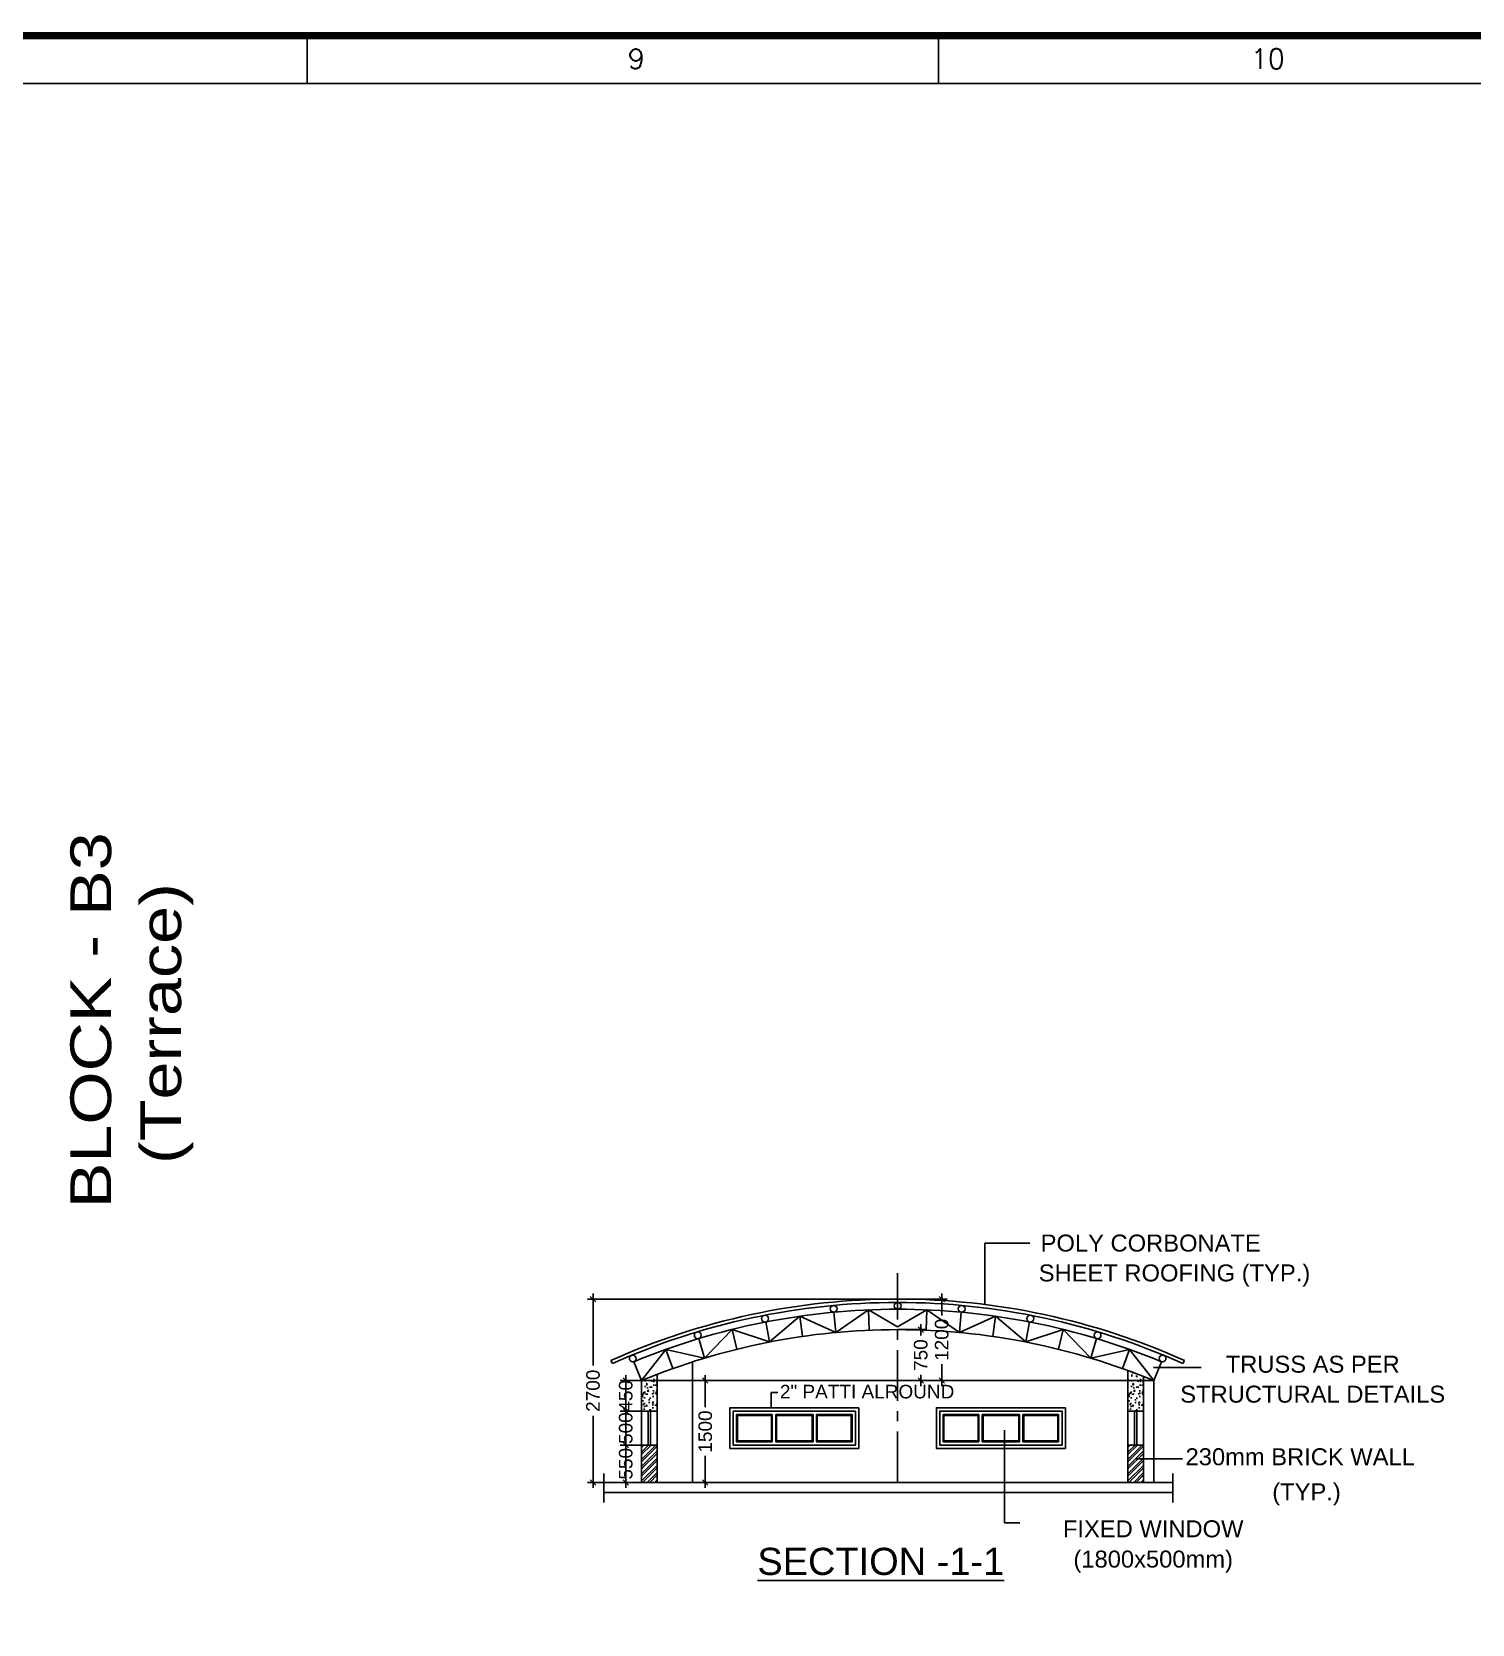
# Model space of a CAD drawing. Extents: x 7897917 to 8423973, y -6487334 to -6173396.
# Drawn here: x 8341387 to 8383791, y -6380420 to -6333533 of the extents above; entities that cross this region are included whole.
import ezdxf
from ezdxf.enums import TextEntityAlignment as Align

# ---------------------------------------------------------------- set-up
doc = ezdxf.new("R2010")
doc.units = 0
doc.header["$LTSCALE"] = 600
doc.header["$MEASUREMENT"] = 0
doc.header["$PDMODE"] = 35
doc.linetypes.add('CENTER', pattern=[2, 1.25, -0.25, 0.25, -0.25])
doc.layers.get('0').update_dxf_attribs({"linetype": 'CONTINUOUS'})
doc.layers.get('Defpoints').update_dxf_attribs({"linetype": 'CONTINUOUS'})
for name, color, linetype in [('BLOCKS-PROP', 2, 'CONTINUOUS'), ('DIM', 8, 'CONTINUOUS'), ('HATCH', 8, 'CONTINUOUS'), ('TEXT', 6, 'CONTINUOUS'), ('TITLE', 7, 'CONTINUOUS'), ('Walls', 7, 'CONTINUOUS'), ('Window', 4, 'CONTINUOUS')]:
    doc.layers.add(name, color=color, linetype=linetype)
doc.styles.add('AR', font='arial.ttf')
doc.styles.add('ari', font='arial.ttf')
doc.styles.add('ARIAL', font='arial.ttf')
doc.styles.add('ROMANS', font='romans.shx')
doc.dimstyles.new('int. dim', dxfattribs={"dimtxt": 450, "dimasz": 80, "dimexe": 80, "dimexo": 0, "dimgap": 70, "dimtad": 0, "dimdec": 0, "dimzin": 12, "dimdsep": 46, "dimtxsty": 'ari', "dimblk": 'OBLIQUE', "dimcen": 2, "dimdle": 80, "dimclrd": 256, "dimclre": 256, "dimclrt": 6, "dimadec": 0, "dimazin": 0, "dimtfac": 1, "dimtdec": 0, "dimtix": 1, "dimtmove": 2, "dimatfit": 3, "dimfxl": 1, "dimtolj": 1, "dimtzin": 0, "dimlwd": -1, "dimlwe": -1, "dimarcsym": 0})

# ---------------------------------------------------------------- blocks, each defined once
blk = doc.blocks.new('A$C66962185')
at = {"layer": 'TITLE', "color": 7}
for p, q in [((241.9489882109702, -140930.6600881589), (241.9489882109702, -140928.3645569619)), ((272.211741158233, -140930.6600881589), (272.211741158233, -140928.3645569619))]:
    blk.add_line(p, q, dxfattribs=at)
at = {"layer": 'TITLE'}
blk.add_line((2.142495829925183, -140930.6600881589), (360.7044688029871, -140930.6600881589), dxfattribs=at)
at = {"layer": 'TITLE', "color": 7, "const_width": 0.3550222037433294}
blk.add_lwpolyline([(363, -140928.3645569619), (363, -141178.3291139239), (0, -141178.3291139239), (0, -140928.3645569619)], close=True, dxfattribs=at)
at = {"layer": 'TITLE', "color": 7, "style": 'ROMANS'}
for s, p in [('9', (257.7256317626059, -140929.4778363977)), ('10', (287.9883847098687, -140929.4778363977))]:
    blk.add_text(s, height=0.9515322989103907, dxfattribs=at).set_placement(p, align=Align.MIDDLE)
blk = doc.blocks.new('_Oblique')
at = {"color": 0, "linetype": 'ByBlock', "lineweight": -2}
blk.add_line((-0.5, -0.5), (0.5, 0.5), dxfattribs=at)
blk = doc.blocks.new('*D2781')
at = {"layer": 'Defpoints', "color": 0, "transparency": 16777216}
for p in [(7299.944036737088, 28021.58048155998), (7532.205098131675, 28021.58048155998), (7532.205098133538, 27471.58048156092)]:
    blk.add_point(p, dxfattribs=at)
at = {"layer": 'DIM', "transparency": 16777216}
for p, q in [((7532.205098131675, 28021.58048155998), (7219.944036737088, 28021.58048155998)), ((7299.944036737088, 28021.58048155998), (7299.944036737088, 28101.58048155998)), ((7299.944036737088, 27471.58048156092), (7299.944036737088, 28021.58048155998)), ((7532.205098133538, 27471.58048156092), (7219.944036737088, 27471.58048156092)), ((7299.944036737088, 27471.58048156092), (7299.944036737088, 27391.58048156092))]:
    blk.add_line(p, q, dxfattribs=at)
at = {"layer": 'DIM', "transparency": 16777216, "xscale": 80, "yscale": 80, "zscale": 80}
for p, rotation in [((7299.944036737088, 28021.58048155998), 270), ((7299.944036737088, 27471.58048156092), 90)]:
    blk.add_blockref('_Oblique', p, dxfattribs=dict(at, rotation=rotation))
at = {"layer": 'DIM', "color": 6, "transparency": 16777216, "insert": (7299.944036737094, 27746.58048156044), "char_height": 200, "attachment_point": 5, "rotation": 90, "style": 'ari'}
blk.add_mtext('\\A1;550', dxfattribs=at)
blk = doc.blocks.new('*D2782')
at = {"layer": 'Defpoints', "color": 0, "transparency": 16777216}
for p in [(7299.944036737088, 28521.58048156185), (7532.205098133538, 28521.58048156185), (7532.205098131675, 28021.58048155998)]:
    blk.add_point(p, dxfattribs=at)
at = {"layer": 'DIM', "transparency": 16777216}
for p, q in [((7299.944036737088, 28521.58048156185), (7299.944036737088, 28601.58048156185)), ((7532.205098133538, 28521.58048156185), (7219.944036737088, 28521.58048156185)), ((7299.944036737088, 28021.58048155998), (7299.944036737088, 28521.58048156185)), ((7532.205098131675, 28021.58048155998), (7219.944036737088, 28021.58048155998)), ((7299.944036737088, 28021.58048155998), (7299.944036737088, 27941.58048155998))]:
    blk.add_line(p, q, dxfattribs=at)
at = {"layer": 'DIM', "transparency": 16777216, "xscale": 80, "yscale": 80, "zscale": 80}
for p, rotation in [((7299.944036737088, 28521.58048156185), 270), ((7299.944036737088, 28021.58048155998), 90)]:
    blk.add_blockref('_Oblique', p, dxfattribs=dict(at, rotation=rotation))
at = {"layer": 'DIM', "color": 6, "transparency": 16777216, "insert": (7299.944036737094, 28271.58048156091), "char_height": 200, "attachment_point": 5, "rotation": 90, "style": 'ari'}
blk.add_mtext('\\A1;500', dxfattribs=at)
blk = doc.blocks.new('*D2783')
at = {"layer": 'Defpoints', "color": 0, "transparency": 16777216}
for p in [(7299.944036737088, 28971.58048155719), (7532.205098133538, 28971.58048155719), (7532.205098133538, 28521.58048156185)]:
    blk.add_point(p, dxfattribs=at)
at = {"layer": 'DIM', "transparency": 16777216}
for p, q in [((7532.205098133538, 28971.58048155719), (7219.944036737088, 28971.58048155719)), ((7299.944036737088, 28971.58048155719), (7299.944036737088, 29051.58048155719)), ((7299.944036737088, 28521.58048156185), (7299.944036737088, 28971.58048155719)), ((7532.205098133538, 28521.58048156185), (7219.944036737088, 28521.58048156185)), ((7299.944036737088, 28521.58048156185), (7299.944036737088, 28441.58048156185))]:
    blk.add_line(p, q, dxfattribs=at)
at = {"layer": 'DIM', "transparency": 16777216, "xscale": 80, "yscale": 80, "zscale": 80}
for p, rotation in [((7299.944036737088, 28971.58048155719), 270), ((7299.944036737088, 28521.58048156185), 90)]:
    blk.add_blockref('_Oblique', p, dxfattribs=dict(at, rotation=rotation))
at = {"layer": 'DIM', "color": 6, "transparency": 16777216, "insert": (7299.944036737094, 28746.58048155951), "char_height": 200, "attachment_point": 5, "rotation": 90, "style": 'ari'}
blk.add_mtext('\\A1;450', dxfattribs=at)
blk = doc.blocks.new('*D2784')
at = {"layer": 'Defpoints', "color": 0, "transparency": 16777216}
for p in [(11302.29329432734, 29721.86707618368, 4.802111712852529), (11642.15865309723, 29721.86707618368), (11302.29329433106, 28971.58048155719, 2.401055856425046)]:
    blk.add_point(p, dxfattribs=at)
at = {"layer": 'DIM', "transparency": 16777216}
for p, q in [((11642.15865309723, 29801.86707618368), (11642.15865309723, 29636.5054978336)), ((11302.29329432734, 29721.86707618368), (11722.15865309723, 29721.86707618368)), ((11302.29329433106, 28971.58048155719), (11722.15865309723, 28971.58048155719)), ((11642.15865309723, 28891.58048155719), (11642.15865309723, 29056.94205990727))]:
    blk.add_line(p, q, dxfattribs=at)
at = {"layer": 'DIM', "transparency": 16777216, "xscale": 80, "yscale": 80, "zscale": 80}
for p, rotation in [((11642.15865309723, 29721.86707618368), 90), ((11642.15865309723, 28971.58048155719), 270)]:
    blk.add_blockref('_Oblique', p, dxfattribs=dict(at, rotation=rotation))
at = {"layer": 'DIM', "color": 6, "transparency": 16777216, "insert": (11642.15865309724, 29346.72377887043), "char_height": 200, "attachment_point": 5, "rotation": 90, "style": 'ari'}
blk.add_mtext('\\A1;750', dxfattribs=at)
blk = doc.blocks.new('*D2785')
at = {"layer": 'Defpoints', "color": 0, "transparency": 16777216}
for p in [(11302.29329433106, 30171.86707618368, 4.802111712852529), (11951.05851199292, 30171.86707618368), (11302.29329433106, 28971.58048155998, 2.401055856426865)]:
    blk.add_point(p, dxfattribs=at)
at = {"layer": 'DIM', "transparency": 16777216}
for p, q in [((11951.05851199292, 30251.86707618368), (11951.05851199292, 29930.60508855806)), ((11302.29329433106, 30171.86707618368), (12031.05851199292, 30171.86707618368)), ((11951.05851199292, 28891.58048155998), (11951.05851199292, 29212.84246918561)), ((11302.29329433106, 28971.58048155998), (12031.05851199292, 28971.58048155998))]:
    blk.add_line(p, q, dxfattribs=at)
at = {"layer": 'DIM', "transparency": 16777216, "xscale": 80, "yscale": 80, "zscale": 80}
for p, rotation in [((11951.05851199292, 30171.86707618368), 90), ((11951.05851199292, 28971.58048155998), 270)]:
    blk.add_blockref('_Oblique', p, dxfattribs=dict(at, rotation=rotation))
at = {"layer": 'DIM', "color": 6, "transparency": 16777216, "insert": (11951.05851199293, 29571.72377887182), "char_height": 200, "attachment_point": 5, "rotation": 90, "style": 'ari'}
blk.add_mtext('\\A1;1200', dxfattribs=at)
blk = doc.blocks.new('*D2786')
at = {"layer": 'Defpoints', "color": 0, "transparency": 16777216}
for p in [(8470.080925054852, 28971.58048155719, 0.5973049248825084), (8470.08092505299, 27471.58048155905), (8470.080925051127, 27471.58048155905)]:
    blk.add_point(p, dxfattribs=at)
at = {"layer": 'DIM', "transparency": 16777216}
for p, q in [((8470.080925054852, 28971.58048155719), (8390.080925051125, 28971.58048155719)), ((8470.080925051125, 29051.58048155719), (8470.080925051127, 28580.46179124434)), ((8470.080925051127, 27391.58048155905), (8470.080925051127, 27862.6991718719)), ((8470.08092505299, 27471.58048155905), (8390.080925051127, 27471.58048155905))]:
    blk.add_line(p, q, dxfattribs=at)
at = {"layer": 'DIM', "transparency": 16777216, "xscale": 80, "yscale": 80, "zscale": 80}
for p, rotation in [((8470.080925051125, 28971.58048155719), 90), ((8470.080925051127, 27471.58048155905), 270)]:
    blk.add_blockref('_Oblique', p, dxfattribs=dict(at, rotation=rotation))
at = {"layer": 'DIM', "color": 6, "transparency": 16777216, "insert": (8470.080925051132, 28221.58048155811), "char_height": 200, "attachment_point": 5, "rotation": 90, "style": 'ari'}
blk.add_mtext('\\A1;1500', dxfattribs=at)
blk = doc.blocks.new('*D2787')
at = {"layer": 'Defpoints', "color": 0, "transparency": 16777216}
for p in [(6818.269847108055, 30171.86707618368), (11302.29555985704, 30171.86707618368), (7532.205098131675, 27471.58048156092)]:
    blk.add_point(p, dxfattribs=at)
at = {"layer": 'DIM', "transparency": 16777216}
for p, q in [((6818.269847108055, 30251.86707618368), (6818.269847108055, 29191.7237788723)), ((11302.29555985704, 30171.86707618368), (6738.269847108055, 30171.86707618368)), ((6818.269847108055, 27391.58048156092), (6818.269847108055, 28451.7237788723)), ((7532.205098131675, 27471.58048156092), (6738.269847108055, 27471.58048156092))]:
    blk.add_line(p, q, dxfattribs=at)
at = {"layer": 'DIM', "transparency": 16777216, "xscale": 80, "yscale": 80, "zscale": 80}
for p, rotation in [((6818.269847108055, 30171.86707618368), 90), ((6818.269847108055, 27471.58048156092), 270)]:
    blk.add_blockref('_Oblique', p, dxfattribs=dict(at, rotation=rotation))
at = {"layer": 'DIM', "color": 6, "transparency": 16777216, "insert": (6818.269847108061, 28821.72377887229), "char_height": 200, "attachment_point": 5, "rotation": 90, "style": 'ari'}
blk.add_mtext('\\A1;2700', dxfattribs=at)
blk = doc.blocks.new('A$C6FC42F92')
at = {"layer": 'DIM'}
h = blk.add_hatch(dxfattribs=at)
h.set_pattern_fill('ANSI32', color=8, scale=200, style=0)
h.set_pattern_definition([(45, (7532.205098131672, 27471.58048155997), (-53.03300858899106, 53.03300858899107), []), (45, (7567.560437131673, 27471.58048155997), (-53.03300858899106, 53.03300858899107), [])])
h.paths.add_polyline_path([(7532.205098133534, 27471.5804815609), (7762.159810231999, 27471.58048155997), (7762.159810228273, 28021.58048156183), (7532.205098133534, 28021.58048156183)])
h = blk.add_hatch(dxfattribs=at)
h.set_pattern_fill('ANSI32', color=8, scale=200, style=0)
h.set_pattern_definition([(45, (14692.314946061, 27471.58048155997), (-53.03300858899106, 53.03300858899107), []), (45, (14727.670285061, 27471.58048155997), (-53.03300858899106, 53.03300858899107), [])])
h.paths.add_polyline_path([(14922.2696581576, 28021.58048156183), (14692.31494606473, 28021.58048156183), (14692.314946061, 27471.5804815609), (14922.26965816133, 27471.58048155997)])
at = {"layer": 'HATCH'}
h = blk.add_hatch(dxfattribs=at)
h.set_pattern_fill('AR-CONC', color=8, scale=25, style=0)
h.set_pattern_definition([(49.99999999999999, (14692.2838930767, 28521.58048156556), (179.3150456501884, -15.68803374564878), [18.75, -206.25]), (355, (14692.2838930767, 28521.58048156556), (-34.68783340325, 188.048033425003), [15, -165]), (100.4514, (14707.22681307606, 28520.273146566), (144.6273454285054, 172.3598855152384), [15.93504749999999, -175.2855279999999]), (46.18420000000001, (14692.2838930767, 28571.58048156556), (266.8102621564111, -41.37975358225452), [28.125, -309.375]), (96.6356, (14714.51807932556, 28568.13215481583), (233.6656763871758, 243.5294677251104), [23.902572, -262.92825]), (351.1842, (14692.2838930767, 28571.58048156556), (233.6654862834068, 243.5296502313311), [22.5, -247.5]), (21, (14717.2838930767, 28559.08048156556), (149.2267630296154, -100.6547226663347), [18.75, -206.25]), (326.0000000000001, (14717.2838930767, 28559.08048156556), (60.82883298039543, 181.2875112617133), [15, -165]), (71.4514, (14729.71945132501, 28550.69258006569), (210.0556571453725, 80.6326241774881), [15.9350475, -175.285528]), (37.50000000000001, (14692.2838930767, 28521.58048156556), (3.039963829322667, 83.22346345782788), [0, -163, 0, -167.5, 0, -165.625]), (7.499999999999999, (14692.2838930767, 28521.58048156556), (65.76738436053715, 98.60292797059006), [0, -95.5, 0, -159.25, 0, -63.125]), (327.5, (14636.5338930767, 28521.58048156556), (133.4556090431023, -5.63871793359495), [0, -62.5, 0, -195, 0, -258.75]), (317.5, (14611.5338930767, 28521.58048156556), (145.7965423355966, 25.02624558307941), [0, -81.25, 0, -129.5, 0, -183.75])])
h.paths.add_polyline_path([(14922.26965815946, 29032.35049138963, 0.006248337170661245), (14692.28389307298, 29119.9551859023), (14692.28389307484, 28521.58048156556), (14922.2696581576, 28521.58048156742)])
h = blk.add_hatch(dxfattribs=at)
h.set_pattern_fill('AR-CONC', color=8, scale=25, style=0)
h.set_pattern_definition([(49.99999999999999, (7532.205098135397, 28521.58048156183), (179.3150456501884, -15.68803374564878), [18.75, -206.25]), (355, (7532.205098135397, 28521.58048156183), (-34.68783340325, 188.048033425003), [15, -165]), (100.4514, (7547.148018134758, 28520.27314656228), (144.6273454285054, 172.3598855152384), [15.93504749999999, -175.2855279999999]), (46.18420000000001, (7532.205098135397, 28571.58048156183), (266.8102621564111, -41.37975358225452), [28.125, -309.375]), (96.6356, (7554.439284384251, 28568.13215481211), (233.6656763871758, 243.5294677251104), [23.902572, -262.92825]), (351.1842, (7532.205098135397, 28571.58048156183), (233.6654862834068, 243.5296502313311), [22.5, -247.5]), (21, (7557.205098135397, 28559.08048156183), (149.2267630296154, -100.6547226663347), [18.75, -206.25]), (326.0000000000001, (7557.205098135397, 28559.08048156183), (60.82883298039543, 181.2875112617133), [15, -165]), (71.4514, (7569.640656383708, 28550.69258006196), (210.0556571453725, 80.6326241774881), [15.9350475, -175.285528]), (37.50000000000001, (7532.205098135397, 28521.58048156183), (3.039963829322667, 83.22346345782788), [0, -163, 0, -167.5, 0, -165.625]), (7.499999999999999, (7532.205098135397, 28521.58048156183), (65.76738436053715, 98.60292797059006), [0, -95.5, 0, -159.25, 0, -63.125]), (327.5, (7476.455098135397, 28521.58048156183), (133.4556090431023, -5.63871793359495), [0, -62.5, 0, -195, 0, -258.75]), (317.5, (7451.455098135397, 28521.58048156183), (145.7965423355966, 25.02624558307941), [0, -81.25, 0, -129.5, 0, -183.75])])
h.paths.add_polyline_path([(7532.205098131672, 28521.58048156183), (7762.159810230136, 28521.58048156183), (7762.159810230136, 29063.51070409175, 0.006287537660262398), (7532.205098131672, 28971.58048156276)])
at = {"layer": 'DIM', "color": 8, "linetype": 'CENTER'}
blk.add_line((11302.2932943292, 27471.58048156183, 2.401055856425355), (11302.2932943292, 30552.44084356446, 2.401055856425355), dxfattribs=at)
at = {"layer": 'DIM', "color": 6}
for p, q in [((10871.82277165167, 30012.73215715773, 4.802111712852529), (10392.72436214611, 29679.76957645081, 4.802111712852529)), ((10884.54950681329, 29713.00222836807, 4.802111712852529), (10871.82277165167, 30012.73215715773, 4.802111712852529)), ((10871.82277164981, 30012.7321571568, 4.802111712852529), (11302.29329433106, 29764.84344926011, 4.802111712852529)), ((11732.76381700858, 30012.7321571568, 4.802111712852529), (11302.29329432733, 29764.84344926011, 4.802111712852529)), ((11720.0370818451, 29713.00222836807, 4.802111712852529), (11732.76381700672, 30012.73215715773, 4.802111712852529)), ((11732.76381700672, 30012.73215715773, 4.802111712852529), (12211.86222651228, 29679.76957645081, 4.802111712852529)), ((9417.138832706958, 29539.73576690815, 4.802111712852529), (9359.706831824034, 29834.18706215825, 4.802111712852529)), ((9860.553943587467, 29918.9222719213, 4.802111712852529), (9417.138832706958, 29539.73576690815, 4.802111712852529)), ((9903.178546024486, 29621.96580496524, 4.802111712852529), (9860.553943587467, 29918.9222719213, 4.802111712852529)), ((10392.72436214797, 29679.76957645081, 4.802111712852529), (9860.553943587467, 29918.9222719213, 4.802111712852529)), ((10392.72436214611, 29679.76957645081, 4.802111712852529), (10365.01397300698, 29978.48705892265, 4.802111712852529)), ((12211.86222651228, 29679.76957645081, 4.802111712852529), (12239.57261565141, 29978.48705892265, 4.802111712852529)), ((12211.86222651042, 29679.76957645081, 4.802111712852529), (12744.03264507093, 29918.9222719213, 4.802111712852529)), ((12701.40804263391, 29621.96580496524, 4.802111712852529), (12744.03264507093, 29918.9222719213, 4.802111712852529)), ((12744.03264507093, 29918.9222719213, 4.802111712852529), (13187.44775595143, 29539.73576690815, 4.802111712852529)), ((13187.44775595143, 29539.73576690815, 4.802111712852529), (13244.87975683436, 29834.18706215825, 4.802111712852529)), ((8460.437828833237, 29302.88184093218, 4.802111712852529), (8373.859540989622, 29590.11728455685, 4.802111712852529)), ((8863.727732390165, 29724.49377129972, 4.802111712852529), (8460.437828833237, 29302.88184093218, 4.802111712852529)), ((8935.823210356757, 29433.28552612662, 4.802111712852529), (8863.727732390165, 29724.49377129972, 4.802111712852529)), ((9417.138832706958, 29539.73576690815, 4.802111712852529), (8863.727732390165, 29724.49377129972, 4.802111712852529)), ((13187.44775595143, 29539.73576690815, 4.802111712852529), (13740.85885626823, 29724.49377129972, 4.802111712852529)), ((13668.76337830164, 29433.28552612662, 4.802111712852529), (13740.85885626823, 29724.49377129972, 4.802111712852529)), ((13740.85885626823, 29724.49377129972, 4.802111712852529), (14144.14875982516, 29302.88184093218, 4.802111712852529)), ((14144.14875982516, 29302.88184093218, 4.802111712852529), (14230.72704766877, 29590.11728455685, 4.802111712852529)), ((7891.329839738086, 29431.39434184134, 4.802111712852529), (7532.205098131672, 28971.58048156183, 4.802111712852529)), ((7992.173977138475, 29148.851495618, 4.802111712852529), (7891.329839738086, 29431.39434184134, 4.802111712852529)), ((8460.437828833237, 29302.88184093218, 4.802111712852529), (7891.329839738086, 29431.39434184134, 4.802111712852529)), ((14144.14875982516, 29302.88184093218, 4.802111712852529), (14713.25674892031, 29431.39434184134, 4.802111712852529)), ((14612.41261151992, 29148.851495618, 4.802111712852529), (14713.25674892031, 29431.39434184134, 4.802111712852529)), ((14713.25674892031, 29431.39434184134, 4.802111712852529), (15072.38149052672, 28971.58048156183, 4.802111712852529)), ((7532.205098131672, 28971.58048156183, 4.802111712852529), (7417.347820904106, 29248.72269391548, 4.802111712852529)), ((15072.38149052672, 28971.58048156183, 4.802111712852529), (15187.23876775429, 29248.72269391548, 4.802111712852529))]:
    blk.add_line(p, q, dxfattribs=at)
at = {"layer": 'DIM', "color": 7}
for p, q in [((7082.316930498928, 29267.4402774768, 4.802111712852529), (7102.807755796239, 29221.83187826537, 4.802111712852529)), ((7532.205098131672, 28971.58048155997), (7417.347820905969, 29248.72269391362, 4.802111712852529)), ((14692.28389307484, 27471.5804815609), (14692.28389307298, 29119.95518590324)), ((15522.26965815946, 29267.4402774768, 4.802111712852529), (15501.77883286215, 29221.83187826537, 4.802111712852529)), ((7532.205098133534, 28521.58048156183), (7532.205098131672, 28971.5804815609)), ((7762.159810228273, 28521.58048156183), (7762.159810230136, 29063.51070409175)), ((14922.26965815946, 27471.5804815609), (14922.26965815946, 29032.35049139056)), ((7762.159810228273, 28521.58048156183), (7532.205098133534, 28521.58048156183)), ((14922.23860516958, 28521.58048156649), (14692.28389307298, 28521.58048156649)), ((7532.205098133534, 27471.58048155997), (7532.205098133534, 28021.58048155997)), ((7762.159810230136, 28021.5804815609), (7532.205098133534, 28021.58048155997)), ((7762.159810230136, 27471.5804815609), (7762.159810230136, 28021.58048156183)), ((14922.23860516958, 28021.58048156556), (14692.28389307298, 28021.58048156463)), ((15354.58244381845, 27471.5804815609), (6975.582837348804, 27471.5804815609)), ((15354.58244381845, 27321.5804815609), (6975.582837348804, 27321.5804815609))]:
    blk.add_line(p, q, dxfattribs=at)
at = {"layer": 'DIM', "color": 8}
for p, q in [((8282.29283377342, 27471.5804815609, 9.712488944135366), (8282.29283377342, 29247.33889943827, 9.712488944135366)), ((15072.38149052672, 28971.58048156183, 4.802111712852529), (7532.205098131672, 28971.58048155718)), ((15072.38149052672, 27471.58048155997, 4.802111712852529), (15072.38149052672, 28971.58048156183, 4.802111712852529)), ((6975.582837350667, 27605.42655827943), (6975.582837350667, 27175.56065049861)), ((15354.58244381845, 27605.42655827943), (15354.58244381845, 27175.56065049861))]:
    blk.add_line(p, q, dxfattribs=at)
at = {"layer": 'DIM', "color": 6}
for centre in [(10360.39557481743, 30028.27330600098, 4.802111712852529), (11302.29329432733, 30071.59166906774, 2.401055856491439), (12244.19101384096, 30028.27330600098, 4.802111712852529), (9350.13483167626, 29883.26227803342, 4.802111712852529), (13254.45175698213, 29883.26227803342, 4.802111712852529), (8359.429826350883, 29637.98985849414, 4.802111712852529), (14245.15676230751, 29637.98985849414, 4.802111712852529), (7402.917973419651, 29296.59522781149, 4.802111712852529), (15201.66861523874, 29296.59522781149, 4.802111712852529)]:
    blk.add_circle(centre, 50, dxfattribs=at)
at = {"layer": 'DIM', "color": 7}
for centre, radius, start, end in [((11302.29329432733, 19874.63330772892, 4.802111712852529), 10297.233768455, 90, 114.1933084891406), ((11302.29329432733, 19874.63330772892, 4.802111712852529), 10247.233768455, 90, 114.1933084891406), ((11302.29329433106, 19874.63330772892, 4.802111712852529), 10297.233768455, 65.80669151085944, 90), ((11302.29329433106, 19874.63330772892, 4.802111712852529), 10247.233768455, 65.80669151085944, 90)]:
    blk.add_arc(centre, radius, start, end, dxfattribs=at)
at = {"layer": 'DIM', "color": 6}
for centre, radius, start, end in [((11302.29329432733, 19874.63330772892, 4.802111712852529), 10147.233768455, 90, 112.5108011315953), ((11302.29329433106, 19874.63330772892, 4.802111712852529), 10147.233768455, 67.48919886840467, 90), ((11302.29329432733, 19874.63330772892, 4.802111712852529), 9847.233768455004, 90, 112.5108011315953), ((11302.29329433106, 19874.63330772892, 4.802111712852529), 9847.233768455004, 67.48919886840467, 90)]:
    blk.add_arc(centre, radius, start, end, dxfattribs=at)
at = {"layer": 'Walls', "color": 7}
for p, q in [((9457.2000148613, 28471.58048155997), (9457.2000148613, 28071.58048155997)), ((10107.2000148613, 28471.5804815609), (10107.2000148613, 28071.5804815609)), ((12497.1557419952, 28471.58048155997), (12497.1557419952, 28071.58048155997)), ((13147.1557419952, 28471.5804815609), (13147.1557419952, 28071.5804815609))]:
    blk.add_line(p, q, dxfattribs=at)
for points in [[(10732.2000148613, 28571.5804815609), (8832.2000148613, 28571.5804815609), (8832.2000148613, 27971.5804815609), (10732.2000148613, 27971.5804815609)], [(10682.2000148613, 28521.5804815609), (8882.2000148613, 28521.5804815609), (8882.2000148613, 28021.5804815609), (10682.2000148613, 28021.5804815609)], [(9507.2000148613, 28471.5804815609), (10057.2000148613, 28471.5804815609), (10057.2000148613, 28071.5804815609), (9507.2000148613, 28071.5804815609)], [(13772.1557419952, 28571.5804815609), (11872.1557419952, 28571.5804815609), (11872.1557419952, 27971.5804815609), (13772.1557419952, 27971.5804815609)], [(13722.1557419952, 28521.5804815609), (11922.1557419952, 28521.5804815609), (11922.1557419952, 28021.5804815609), (13722.1557419952, 28021.5804815609)], [(12547.1557419952, 28471.5804815609), (13097.1557419952, 28471.5804815609), (13097.1557419952, 28071.5804815609), (12547.1557419952, 28071.5804815609)]]:
    blk.add_lwpolyline(points, close=True, dxfattribs=at)
for points in [[(9457.2000148613, 28471.5804815609), (8932.2000148613, 28471.5804815609), (8932.2000148613, 28071.5804815609), (9457.2000148613, 28071.5804815609)], [(10107.2000148613, 28071.5804815609), (10632.2000148613, 28071.5804815609), (10632.2000148613, 28471.5804815609), (10107.2000148613, 28471.5804815609)], [(12497.1557419952, 28471.5804815609), (11972.1557419952, 28471.5804815609), (11972.1557419952, 28071.5804815609), (12497.1557419952, 28071.5804815609)], [(13147.1557419952, 28071.5804815609), (13672.1557419952, 28071.5804815609), (13672.1557419952, 28471.5804815609), (13147.1557419952, 28471.5804815609)]]:
    blk.add_lwpolyline(points, dxfattribs=at)
at = {"layer": 'Window'}
for p, q in [((7629.457724833861, 28521.58048156183), (7629.457724837586, 28021.58048156183)), ((7662.695278869942, 28521.58048156183), (7662.695278873667, 28021.58048156183)), ((14789.53651977517, 28521.58048156649), (14789.53651977703, 28021.58048156649)), ((14822.77407381125, 28521.58048156649), (14822.77407381311, 28021.58048156649))]:
    blk.add_line(p, q, dxfattribs=at)
for points in [[(7532.205098133534, 28521.58048156183), (7762.159810230136, 28521.58048156183), (7762.159810230136, 28021.58048156183), (7532.205098133534, 28021.58048156183)], [(8944.2000148613, 28458.54701472819), (9445.2000148613, 28458.54701472819), (9445.2000148613, 28083.5804815609), (8944.2000148613, 28083.5804815609)], [(9519.2000148613, 28459.5804815609), (10045.2000148613, 28459.5804815609), (10045.2000148613, 28083.5804815609), (9519.2000148613, 28083.5804815609)], [(10620.2000148613, 28458.54701472819), (10119.2000148613, 28458.54701472819), (10119.2000148613, 28083.5804815609), (10620.2000148613, 28083.5804815609)], [(11984.1557419952, 28458.54701472819), (12485.1557419952, 28458.54701472819), (12485.1557419952, 28083.5804815609), (11984.1557419952, 28083.5804815609)], [(12559.1557419952, 28459.5804815609), (13085.1557419952, 28459.5804815609), (13085.1557419952, 28083.5804815609), (12559.1557419952, 28083.5804815609)], [(13660.1557419952, 28458.54701472819), (13159.1557419952, 28458.54701472819), (13159.1557419952, 28083.5804815609), (13660.1557419952, 28083.5804815609)], [(14692.28389307298, 28521.58048156649), (14922.23860516958, 28521.58048156649), (14922.23860516958, 28021.58048156649), (14692.28389307298, 28021.58048156649)]]:
    blk.add_lwpolyline(points, close=True, dxfattribs=at)
at = {"layer": 'TEXT', "color": 7}
for s, height, style, p in [('POLY CORBONATE', 250, 'ARIAL', (15027.41483700089, 30871.22075016331)), ('SHEET ROOFING (TYP.)', 250, 'ARIAL', (15377.23001678102, 30431.49134517834)), ('TRUSS AS PER', 250, 'ARIAL', (17411.94636823237, 29087.51853448898)), ('2" PATTI ALROUND', 200, 'ARIAL', (10852.68013860472, 28708.95355160441)), ('STRUCTURAL DETAILS', 250, 'ARIAL', (17411.94636823237, 28646.90648242459)), ('230mm BRICK WALL', 250, 'ARIAL', (17228.24031313509, 27725.06047623232)), ('(TYP.)', 250, 'ARIAL', (17320.59962108359, 27208.53406323865)), ('FIXED WINDOW', 250, 'ARIAL', (15063.92600993626, 26663.98108843528)), ('%%USECTION -1-1', 400, 'AR', (11053.87065881863, 26109.57468464691)), ('(1800x500mm)', 250, 'ARIAL', (15063.92600993626, 26218.58998906985))]:
    blk.add_text(s, height=height, dxfattribs=dict(at, style=style)).set_placement(p, align=Align.CENTER)
at = {"layer": 'DIM', "color": 7}
for base, p1, p2, picture, middle in [((6818.269847108055, 30171.86707618368), (7532.205098131672, 27471.5804815609), (11302.29555985704, 30171.86707618367), '*D2787', (6818.269847108061, 28821.72377887229)), ((11951.05851199292, 30171.86707618368), (11302.29329433106, 28971.58048155997, 2.401055856426865), (11302.29329433106, 30171.86707618367, 4.802111712852529), '*D2785', (11951.05851199293, 29571.72377887182)), ((11642.15865309723, 29721.86707618368), (11302.29329433106, 28971.58048155718, 2.401055856425046), (11302.29329432733, 29721.86707618367, 4.802111712852529), '*D2784', (11642.15865309724, 29346.72377887043)), ((7299.944036737088, 28971.58048155719), (7532.205098133534, 28521.58048156183), (7532.205098133534, 28971.58048155718), '*D2783', (7299.944036737094, 28746.58048155951)), ((8470.080925051127, 27471.58048155905), (8470.080925054848, 28971.58048155718, 0.5973049248825084), (8470.080925052986, 27471.58048155904), '*D2786', (8470.080925051132, 28221.58048155811)), ((7299.944036737088, 28521.58048156185), (7532.205098131672, 28021.58048155997), (7532.205098133534, 28521.58048156183), '*D2782', (7299.944036737094, 28271.58048156091)), ((7299.944036737088, 28021.58048155998), (7532.205098133534, 27471.5804815609), (7532.205098131672, 28021.58048155997), '*D2781', (7299.944036737094, 27746.58048156044))]:
    dim = blk.add_linear_dim(base=base, p1=p1, p2=p2, angle=90, dimstyle='int. dim', override={"dimtxt": 200, "dimarcsym": 1}, dxfattribs=at)
    dim.commit()
    dim.dimension.update_dxf_attribs({"geometry": picture, "text_midpoint": middle})
for points in [[(12585.37652412616, 30091.61528420448, 4.802111712852529), (12585.37652412616, 30996.03980019316, 4.802111712852529), (13247.49024110287, 30996.03980019316, 4.802111712852529)], [(15070.51257048175, 29166.00700305961), (15771.93211514503, 29166.00700305961)], [(9438.020235314965, 28571.5804815609), (9438.020235314965, 28796.67457574233), (9536.071511255577, 28796.67457574233)], [(12872.71494606137, 28242.89240144566), (12872.71494606137, 26876.36007112078), (13101.6421631109, 26876.36007112078)], [(14812.89940765314, 27819.41981185973), (15494.09722837061, 27819.41981185973)]]:
    blk.add_leader(points, dimstyle='int. dim', override={"dimtxt": 200, "dimgap": 70, "dimtad": 0, "dimarcsym": 1}, dxfattribs=at)

msp = doc.modelspace()

# ---------------------------------------------------------------- block references
at = {"layer": 'DIM', "color": 7, "xscale": 2, "yscale": 2, "zscale": 2}
msp.add_blockref('A$C6FC42F92', (8344272.748458111, -6431190.971138139), dxfattribs=at)
at = {"layer": 'TITLE', "xscale": 614.4175770664588, "yscale": 614.4175710082054, "zscale": 614.4175728063115}
msp.add_blockref('A$C66962185', (8200830.808757988, 80255221.22373217, 5.787848322413016), dxfattribs=at)

# ---------------------------------------------------------------- texts
at = {"layer": 'BLOCKS-PROP', "color": 10, "style": 'ARIAL', "width": 1.2}
for s, p in [('BLOCK - B3', (8343722.127296293, -6362636.291286341, 3.924973460780461)), ('(Terrace)', (8345781.580300063, -6362736.039078698, 17.16677034510423))]:
    msp.add_text(s, height=1200, rotation=90, dxfattribs=at).set_placement(p, align=Align.CENTER)

doc.saveas('drawing.dxf')
